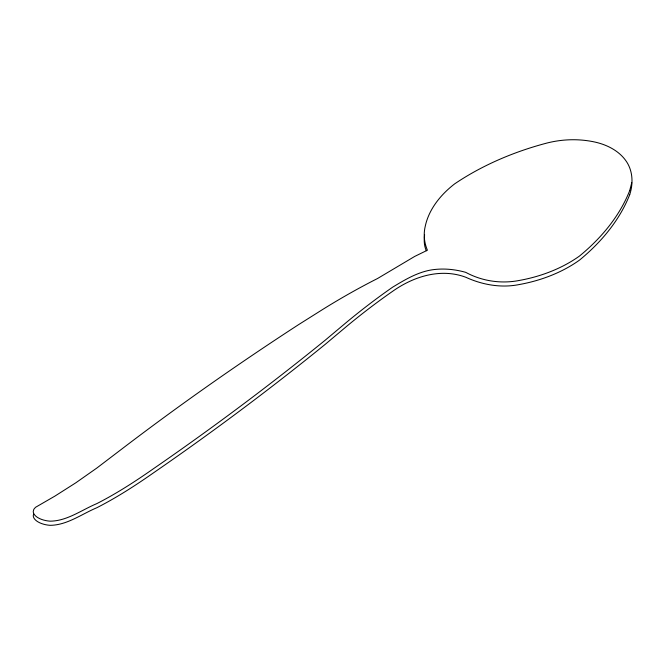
<?xml version="1.0" encoding="UTF-8"?>
<svg xmlns="http://www.w3.org/2000/svg" width="665" height="665" viewBox="0 0 665 665"><rect width="100%" height="100%" fill="white"/><g stroke="black" fill="none" stroke-linecap="round" stroke-linejoin="round"><path stroke-width="1" d="M424.611 234.753C423.846 240.098 424.071 245.759 426.29 250.747M629.713 190.547L631.75 182.742M629.713 194.637C633.471 183.415 632.889 170.248 625.699 160.481A65.694 45.528 -12.8 0 0 593.147 141.687C577.985 138.661 562.258 139.209 547.278 142.958A230.971 151.113 -7.7 0 0 454.644 183.873A111.529 72.967 -7.7 0 0 425.284 226.108C423.314 234.213 424.17 242.592 427.404 250.215L414.686 256.432L377.612 278.477A668.707 415.642 -55.9 0 0 323.697 308.834L298.46 324.719A2762.925 1785.558 -6.8 0 0 120.922 449.698L96.807 468.069L75.752 482.848L54.921 496.098L35.503 507.329L33.824 509.29L33.25 511.452A16.75 8.421 5.7 0 0 50.075 521.169C67.024 521.086 81.629 509.988 96.807 503.621C116.666 493.496 135.402 481.36 153.64 468.592A2762.925 1785.558 -6.8 0 0 325.235 340.172L346.731 322.134A668.707 354.063 -63.8 0 1 392.658 287.164C404.927 279.732 417.72 272.035 432.125 269.815C438.991 268.818 445.991 268.826 452.873 269.707C457.229 270.256 461.535 271.154 465.758 272.359C482.042 281.179 501.235 284.03 519.39 280.431A111.529 72.967 -7.7 0 0 579.556 255.992A230.971 151.113 -7.7 0 0 629.722 190.556M33.632 514.161L33.25 515.608A16.75 8.421 5.7 0 0 50.075 525.325C67.024 525.217 81.629 514.112 96.807 507.744C116.658 497.62 135.411 485.517 153.64 472.749A2762.925 1785.558 -6.8 0 0 325.235 344.329L347.13 325.958A663.612 351.361 -63.8 0 1 392.699 291.253C413.688 276.441 440.671 267.87 465.758 277.238C482.416 284.878 501.277 288.219 519.39 284.512A111.529 72.967 -7.7 0 0 579.556 260.073A230.971 151.113 -7.7 0 0 629.722 194.637"/></g></svg>
